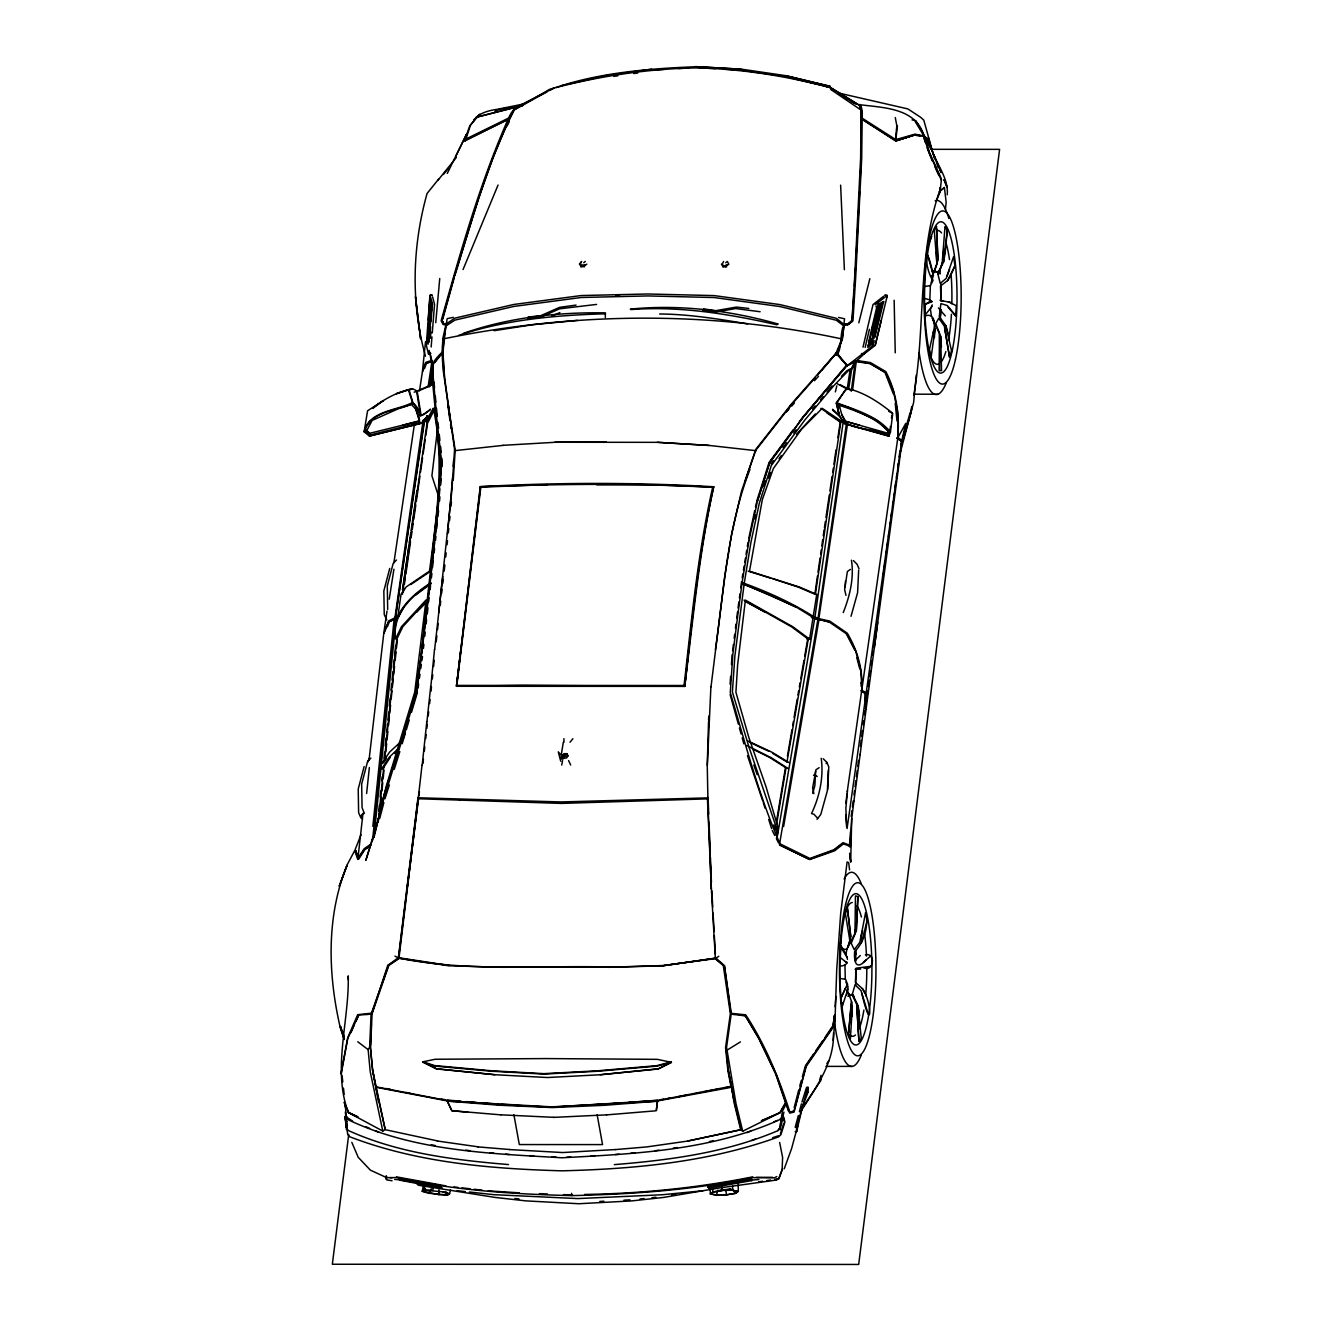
<?xml version="1.0" encoding="UTF-8"?>
<svg xmlns="http://www.w3.org/2000/svg" width="1331" height="1331" viewBox="0 0 1331 1331"><rect width="100%" height="100%" fill="white"/><g stroke="black" fill="none" stroke-linecap="round" stroke-linejoin="round"><path stroke-width="1.5" d="M442.973 1191.927L448.946 1193.774L447.266 1194.905L438.931 1194.672L438.947 1189.847M795.173 1131.716L796.587 1131.716L796.604 1127.307L807.984 1087.344L806.569 1087.344L801.961 1101.935M861.24 150.702L861.407 111.138L859.876 104.417M930.935 149.172L923.997 135.962C916.177 108.144 884.217 107.794 860.858 104.833L862.139 110.623L861.706 158.139L855.7 277.231L852.955 320.887L848.23 324.581L844.253 324.681L836.301 318.292L779.816 304.566L714.165 295.598L647.831 293.985L581.131 295.549L513.766 304.466L454.786 318.159L445.868 324.232L443.855 324.448L442.208 321.087L443.922 324.498L446.284 323.649L443.705 323.732L442.042 320.222L454.204 276.682L478.511 198.485L493.102 157.424L509.607 117.843L514.082 109.891L518.425 106.164L554.145 87.946L549.453 89.443L514.082 109.891L546.858 91.939M847.431 959.435C847.048 952.547 828.78 927.74 847.215 957.555M944.877 329.106L949.569 357.357L944.345 326.162L938.821 318.176L935.726 323.616L940.684 336.261L941.533 370.667L939.436 370.567L939.753 347.025M853.953 800.963L851.69 818.715L850.709 861.889L849.644 853.421L850.709 861.889M852.289 1016.435L851.99 1002.592L847.048 989.682M931.966 306.463L925.295 314.781L925.095 304.35L932.099 301.688L929.82 299.924L930.386 285.583L932.931 280.641L931.151 275.5M840.942 942.98L840.992 940.518M861.623 353.713L864.035 353.963L875.216 345.378L881.255 320.255M850.692 936.442L847.281 907.176L850.842 936.575L847.697 947.755L854.968 933.347L855.467 895.896L857.896 896.545L856.399 930.702L851.224 943.246L854.219 949.668L859.759 942.448L862.521 930.635M857.896 896.545L856.249 930.718M942.431 260.027L944.977 226.869M708.541 721.685L707.243 765.142L707.909 798.85L561.333 803.408L418.184 798.75L422.043 765.042M707.343 765.441L710.904 686.58M790.381 1112.2L793.958 1111.152L806.153 1065.449L832.524 1027.349L835.069 1018.731L836.717 969.517L840.676 913.482L847.098 861.972L848.679 862.638L849.577 869.825M860.991 126.146L861.174 120.372M850.476 831.625L849.444 846.117L850.326 846.998L851.025 837.632M419.847 422.509L415.738 409.066L411.445 404.524L398.302 408.767L372.114 420.446L366.241 431.61L370.367 434.954L419.298 422.909L419.431 419.232L415.255 407.369M851.757 818.266L850.21 845.418L843.139 842.689L833.988 849.66L809.913 858.462L780.648 844.12L780.066 845.268L809.132 859.277L833.605 850.526L842.473 843.505L849.444 846.117M782.096 1170.282L782.611 1157.438L779.65 1142.48M852.339 1006.036L850.409 1038.629L848.496 1034.403L851.374 1001.328M948.105 307.162L955.708 316.096L956.29 305.697L948.404 301.771M370.467 1045.567L371.382 1023.855M449.113 965.457L399.666 957.871L388.386 965.84L371.083 1014.122L369.635 1047.198L368.138 1049.643L370.234 1071.821L382.796 1131.067L385.175 1129.47L372.564 1069.891L370.384 1047.547M563.895 738.672L563.978 742.232M859.66 191.398L855.75 263.671M859.942 185.259L861.041 160.668M815.587 771.115L814.905 785.44L812.725 793.326M828.315 770.333L827.35 790.797L820.794 814.422L817.034 819.364M827.716 789.399L828.78 766.889L826.884 762.43L823.207 758.72M845.152 587.32L845.435 581.181M858.661 570.15L857.597 592.678L851.025 616.303M932.199 304.882L930.369 309.408M800.413 1112.134C815.753 1087.677 834.387 1063.186 833.522 1032.69M833.905 1024.953L834.504 1015.054M452.673 476.881L447.532 534.047M453.222 466.515L453.555 460.293M840.327 957.139L840.843 947.14M442.092 352.332L442.874 338.307L446.001 324.331L442.624 355.061L442.092 352.332C438.764 355.227 430.994 363.762 433.057 365.426M855.517 267.681L854.419 285.999M443.855 339.205C440.994 366.524 447.732 393.494 450.094 420.596M453.255 480.158L455.202 450.36L448.281 404.657M708.541 720.171L708.807 716.045M844.253 324.681L842.273 338.457L836.251 355.211C843.671 350.535 838.081 321.237 847.814 324.598L852.09 321.237L854.136 290.141M382.796 1131.067L348.306 1112.533C332.118 1069.026 349.354 1021.01 348.24 975.889L348.306 979.899M730.087 684.234L730.619 676.348M731.434 664.518L732.117 654.652M843.438 843.904L834.653 850.759L809.747 859.56L780.582 845.252C759.019 796.271 745.427 743.846 730.286 692.536L732.832 654.486L737.441 617.817M426.852 338.19L426.319 345.211L428.416 353.813L430.595 353.547M427.75 337.076L430.146 301.272L431.61 306.796L429.963 327.409M428.865 336.993L429.164 332.667M429.447 328.557L430.479 313.983M430.728 310.356L431.394 301.721L430.296 301.738L431.726 307.095L428.898 342.3L428.166 337.991M441.509 461.99C435.936 538.839 426.752 615.421 416.653 691.804L416.503 692.453M439.846 488.926L437.55 514.881M440.145 484.883L441.726 462.606L436.435 416.021M439.596 500.922L439.895 496.862M440.761 484.684L441.193 478.611M442.058 466.432L441.909 458.38M428.299 320.089L430.063 295.432L432.076 295.033M442.574 346.759L447.199 318.625L453.272 317.344M835.136 1006.835L835.901 996.57M841.924 1010.761L842.49 1003.358M429.846 336.676L430.628 326.661M431.078 320.871L431.959 309.274M429.48 324.598L431.81 303.169L431.211 310.805M430.612 318.442L429.813 328.258M430.346 338.274L431.011 332.084M431.161 347.008L431.959 336.943M432.276 332.916L434.538 304.4L432.575 296.813M897.46 125.796L895.68 140.92L861.639 119.025M428.765 340.503L429.297 334.38M428.116 344.197L429.58 324.248M934.429 337.675L934.961 325.463L932.266 317.893L939.303 333.316L939.436 370.567M420.263 416.021L417.285 408.451L413.076 403.36L409.116 389.966L412.909 388.868L417.135 391.031L432.492 384.393M779.733 1129.487L782.395 1111.119L786.155 1103.948L785.589 1102.966L785.656 1104.48M435.736 322.668L439.746 278.528M833.123 1040.426L835.019 1019.679L834.204 1019.163L832.657 1024.887M901.869 440.361L897.943 437.516L905.745 423.441L901.869 440.361L900.954 450.294L899.922 451.043M847.481 790.78L845.884 808.117L846.549 826.651M945.193 226.969L947.256 230.579L945.243 252.208L943.679 261.841L937.739 273.421L940.218 283.387L946.125 278.478L949.552 269.511M943.662 249.463C943.463 253.356 942.182 275.301 935.46 271.324L934.079 272.639L937.989 259.894L936.442 226.503M374.161 836.816L383.844 795.871L415.904 692.303L421.095 655.717L437.916 503.118L440.611 465.351L432.941 385.774L431.876 370.667L432.841 363.23M916.327 374.943L913.615 402.578L900.605 451.508M372.846 826.385L394.126 619.264L388.536 621.993L383.694 634.072L369.02 760.167M372.547 840.477L395.24 619.248L397.57 617.251M378.753 811.261L379.368 805.155M380.167 797.036L380.766 790.947M381.781 780.798L382.18 776.738M378.287 821.909L383.827 766.174M379.451 815.836L380.067 809.631M380.483 805.488L381.298 797.202M381.914 790.997L382.746 782.728M383.162 778.585L383.977 770.316M384.443 760.068L396.854 639.013L402.844 626.685L426.036 601.362M385.008 760.068L385.424 755.991M385.84 751.915L386.656 743.763M387.071 739.703L387.887 731.551M388.502 725.445L389.334 717.293M389.75 713.216L390.565 705.081M391.181 698.975L391.996 690.822M448.364 532.566L448.78 528.523M449.595 520.421L450.011 516.378M451.043 506.262L451.459 502.203M945.409 209.583L946.158 202.279L944.411 187.521L939.353 191.614C917.159 257.216 925.744 328.025 913.715 395.423M384.027 758.337L384.659 752.148M385.291 745.976L386.106 737.873M386.722 731.917L387.537 723.981M387.937 720.004L388.752 712.052M389.351 706.096L390.166 698.159M430.811 686.763L434.538 649.245M432.325 678.86L432.758 674.734M433.607 666.465L434.239 660.276M425.504 341.768L422.426 371.449L425.754 362.398L431.743 360.402L429.93 352.715M431.277 583.46C411.712 595.423 392.196 613.707 395.49 639.013L401.48 626.685L426.036 599.998L414.723 692.103L385.99 787.054L376.507 826.035M390.981 690.157L391.63 683.984M392.063 679.958L392.911 671.806M393.344 667.729L394.226 659.327M394.608 655.484L395.69 645.285M392.429 686.746L393.277 678.594M393.71 674.518L394.558 666.382M395.191 660.259L396.039 652.107M396.472 648.047L397.32 639.895M434.871 540.519L437.134 518.824M435.487 540.403L435.886 536.443M436.718 528.557L437.333 522.634M437.949 516.711L438.565 510.788M837.216 352.998L842.407 339.072L844.536 318.758L838.497 317.444M434.638 542.582L416.919 691.887L383.278 800.663L375.425 830.378M431.46 577.604L431.91 573.478M432.575 567.272L433.24 561.066M434.139 552.798L434.588 548.671M444.205 571.132L444.87 565.043M445.752 556.924L446.184 552.864M447.066 544.745L447.499 540.685M936.225 201.214L940.069 191.963L941.466 179.003L929.687 153.032L924.646 136.993L915.345 121.82M423.441 648.43L423.89 644.354M424.789 636.201L425.221 632.125M426.12 623.973L426.569 619.897M434.638 649.545L442.79 576.439M422.16 765.342L426.818 721.568M436.202 641.808L436.867 635.702M437.533 629.596L438.215 623.49M480.225 486.664C557.24 484.151 636.035 482.887 713.582 487.262C698.708 552.781 692.137 619.714 684.75 686.38L456.466 686.28L480.225 486.664C557.939 482.321 636.052 482.354 713.765 486.747C699.108 552.498 693.185 619.664 684.75 686.38L684.051 685.498C691.621 619.115 697.91 552.398 712.701 487.129L713.765 486.747M426.918 721.868L430.712 686.463M422.975 763.428L423.424 759.302M424.339 751.033L424.805 746.907M425.72 738.638L426.17 734.512M426.868 728.323L427.318 724.18M460.892 649.012L456.466 686.28L480.491 487.179L547.474 484.634M688.793 649.095L684.7 686.297L522.384 685.415L456.766 686.214L480.84 487.046M371.083 843.97L364.178 848.745L357.939 858.295L362.98 813.391M428.249 715.945L428.698 711.819M429.63 703.583L430.096 699.474M431.011 691.238L431.477 687.112M839.861 416.703L844.22 423.641L889.075 436.285L890.439 426.419M940.069 191.963L939.802 187.738M373.978 837.415L396.255 617.484L397.42 617.484M935.094 328.674L931.234 356.575L929.471 349.521L933.164 332.6M427.268 613.841L427.966 607.834M428.665 601.812L429.131 597.802M430.079 589.766L430.545 585.756M440.262 605.289L440.727 601.279M441.676 593.26L442.142 589.25M442.84 583.244L443.306 579.235M438.664 612.859L451.808 491.122L454.57 449.246L443.007 369.086L442.092 353.031L432.192 365.576L436.668 416.67M606.52 1114.896L656.067 1110.786L657.647 1101.17L551.633 1106.86L447.1 1101.086L451.841 1110.72L500.889 1114.862M711.004 686.863L724.713 576.556L731.667 533.847L741.5 491.222L755.808 449.362L791.745 403.626L836.151 353.181L846.965 365.726L803.558 416.819L769.667 462.722L757.439 501.205M845.867 803.292L846.998 793.692M432.658 364.162L429.614 386.09M437.267 431.277L431.91 475.799L438.315 495.565M427.833 416.553L420.829 423.474L369.402 436.086L364.145 431.81L367.522 411.096M555.46 967.088L502.086 967.288L448.697 965.774L398.551 958.17L416.819 809.514M418.184 798.75L398.934 958.52L387.687 965.507L371.815 1013.972L366.241 1014.405M890.406 432.359L892.735 413.442L888.725 411.296M854.718 933.513L855.068 930.003M911.885 406.437L911.036 412.876M348.739 1134.395L332.334 1264.25L858.678 1264.45L999.598 149.355L931.218 149.322M418.001 797.469L398.285 958.453M417.318 805.471L418.35 797.385M407.103 888.725L418.649 797.835M418.899 795.822L419.415 791.779M441.792 1188.084L440.361 1185.389L441.792 1188.084L401.097 1180.447L399.367 1179.699L399.533 1178.351M715.413 649.644C724.064 589.2 727.525 526.727 750.002 469.394M732.632 650.576L733.398 644.47M734.163 638.348L734.679 634.271M735.444 628.165L735.96 624.089M829.912 87.763L830.078 86.399L786.238 75.734L741.899 69.229L696.795 66.716C649.977 68.43 598.933 72.673 555.576 87.663C601.096 75.867 647.748 68.913 694.782 67.914L695.314 67.914C740.735 68.696 786.471 76.017 829.912 87.563M707.676 1186.819L707.859 1185.488L750.484 1178.484L751.932 1179.233L751.765 1180.58L709.09 1188.184L707.676 1186.819L750.318 1179.815L751.765 1180.58M709.09 1188.184L709.273 1186.853M750.318 1179.815L750.484 1178.484M851.191 816.419L851.923 810.646M852.422 806.786L853.138 801.012M821.327 1076.762L820.861 1080.406L801.994 1108.44M933.214 275.284C924.895 234.356 923.614 266.749 932.615 279.992M911.153 410.93L911.635 407.103M345.96 1116.709L352.549 1121.085M860.408 746.375L861.19 740.435M861.706 736.476L862.488 730.536M863.27 724.596L863.786 720.637M864.584 714.697L865.1 710.737M860.092 754.71L866.132 709.04L865.749 692.586L861.822 690.157L860.907 690.706L865.599 693.651M736.725 617.983L737.524 611.961M738.056 607.934L738.855 601.928M739.404 597.902L739.936 593.892M740.735 587.869L741.533 581.847M737.407 618L742.249 581.697M853.953 794.923L854.502 790.847M855.034 786.787L855.85 780.698M856.382 776.639L857.197 770.533M857.746 766.473L858.545 760.384M853.87 801.428L860.175 754.178M874.301 647.814L877.711 622.392M860.442 939.303L865.599 912.534C869.027 925.511 864.218 942.415 854.635 951.549C853.67 964.775 857.53 969.517 866.248 959.884M865.899 704.698L866.448 700.655M867.263 694.582L867.795 690.523M868.344 686.48L869.16 680.407M869.692 676.447L870.474 670.641M871.256 664.851L871.772 660.975M872.537 655.185L873.069 651.308M873.851 645.485L874.367 641.575M875.166 635.686L875.682 631.759M876.463 625.886L876.996 621.96M877.811 615.87L878.36 611.794M879.175 605.688L879.724 601.629M880.54 595.523L881.089 591.446M883.002 577.205L883.817 571.099M884.366 567.039L884.915 562.963M885.731 556.857L886.546 550.751M887.095 546.692L887.644 542.615M888.459 536.509L889.008 532.45M889.823 526.344L890.372 522.268M891.188 516.162L891.737 512.102M892.552 505.996L893.101 501.92M893.65 497.844L894.199 493.784M895.014 487.678L895.83 481.572M896.379 477.496L896.928 473.437M897.743 467.331L898.292 463.255M899.107 457.149L899.656 453.089M866.082 709.124L900.721 451.375L901.636 441.41L896.961 438.015L901.636 441.41L847.082 828.548L845.767 814.905M943.529 261.941L947.256 230.579M432.093 369.036L433.074 364.877M418.05 688.06L418.616 684.117M419.448 678.194L419.997 674.251M420.829 668.345L421.378 664.402M421.927 660.459L422.493 656.516M657.264 1100.87L656.566 1110.353M861.723 993.092C872.088 1037.331 872.454 1002.409 862.372 988.534M393.876 562.946L414.507 423.674M387.354 626.785L389.417 621.677L394.758 619.098L423.142 420.163M395.24 619.248L424.306 419.764M397.736 617.501L401.047 594.275L406.238 586.904L429.514 571.082C436.435 516.96 445.053 462.373 433.324 408.201L425.903 421.594L428.432 421.594L433.457 411.346M407.436 556.258L402.544 590.215L410.214 537.391M407.985 552.365L408.833 546.525M409.382 542.632L410.78 532.899M402.411 594.275L427.268 421.594L434.688 408.201M403.276 592.179L403.859 588.152M404.424 584.109L405.306 578.053M405.888 574.01L410.53 541.7M411.113 537.657L411.978 531.601M412.261 529.572L413.142 523.432M413.741 519.34L415.804 504.998M416.387 500.905L419.914 476.332M420.496 472.239L422.559 457.897M423.158 453.804L425.205 439.546M561.699 765.026L562.564 760.583M815.121 592.345L817.434 576.173M818.016 572.147L820.062 558.005M820.645 553.962L821.227 549.919M821.809 545.893L822.674 539.82M823.257 535.794L824.122 529.721M779.45 844.703L817.883 619.414L846.383 424.023M847.231 791.779L897.71 438.531C899.889 415.771 896.478 392.063 885.83 371.615L870.441 362.564L857.014 360.551L847.248 365.709L836.151 353.181L817.75 374.86M386.988 611.095L383.827 632.99L388.669 620.912L394.259 618.166M807.085 639.163L809.597 639.163L816.735 594.425L799.498 587.054L749.503 571.199L762.314 499.624L773.361 468.512L801.378 429.397L822.209 408.351L842.207 421.744L839.695 421.744L826.651 412.627M424.822 418.932L395.357 618.166M425.903 421.594L426.802 415.505M431.244 385.058L433.307 370.85M411.079 530.886L417.002 490.44M425.787 435.536L427.833 421.494M824.438 527.675L825.353 521.536M825.952 517.443L829.313 494.916M829.928 490.823L832.058 476.481M832.674 472.389L833.289 468.296M833.888 464.186L836.034 449.861M428.266 385.824L431.876 361.566L425.587 363.513L422.276 372.547L419.481 390.948M429.214 386.938L432.575 364.378M851.274 391.198L855.301 361.2L851.308 369.186L848.196 370.817L833.589 385.923L804.773 420.08L771.331 465.467L759.302 503.234L750.934 542.316L744.229 583.394L734.895 655.834L732.399 691.987L749.137 747.573L777.753 831.592L776.422 838.763M847.448 424.356L818.765 619.264L828.963 621.843L847.065 634.238L855.65 650.909L860.575 669.443L862.105 688.776M852.572 390.016L856.315 361.1L869.659 363.33L884.949 372.264L893.334 393.876M447.283 173.429L466.432 134.464L465.085 140.77L466.748 133.998M837.865 437.699L840.31 421.644M847.148 389.284L850.226 368.986L846.716 370.817L841.408 376.307M843.039 423.125L814.855 617.634L776.805 839.495L778.568 842.972M848.779 388.303L851.59 369.818L855.567 362.481M851.274 1003.84L848.496 1034.403M422.959 1061.789L436.418 1068.909L494.866 1074.716L547.523 1077.528L600.198 1074.749L658.296 1068.993L671.423 1062.354L657.381 1059.343L545.876 1058.578L435.17 1059.26L422.959 1061.789L434.455 1065.549L491.438 1070.773L543.847 1073.651L597.552 1070.806L656.915 1065.632L671.24 1061.872M563.296 742.365L561.2 755.326L558.288 751.849L560.717 761.265M742.182 577.92L742.814 573.977M743.463 570.034L744.112 566.108M744.761 562.164L745.41 558.221M746.042 554.295L746.691 550.352M747.34 546.409L747.989 542.482M742.199 581.93L749.037 540.319M776.672 820.329L785.34 768.32M776.589 824.188L785.906 768.32M783.61 826.534L818.998 619.414L815.836 619.098M932.931 332.417C935.66 326.295 935.394 312.203 925.195 315.929M787.42 756.141L791.978 729.671M792.677 725.595L793.376 721.518M794.075 717.442L797.219 699.124M797.918 695.048L798.617 690.972M786.937 762.247L808.25 639.163L791.596 626.834L744.029 600.115M799.332 686.896L800.047 682.82M800.763 678.743L803.974 660.409M804.673 656.333L807.884 637.998M776.788 835.735L777.753 831.592M845.851 954.926L846.849 949.286L840.576 949.302M861.673 691.205C863.337 671.024 857.746 650.426 847.215 633.157L829.712 621.078L816.003 618.033M341.152 1074.2L347.707 1038.679L358.804 1014.971L355.893 1021.143M341.035 1073.235L347.74 1037.614L357.69 1014.671L371.249 1013.19M366.607 793.526L369.369 767.521M776.455 831.942L777.62 826.185L766.174 787.203L748.887 737.607L735.91 692.22L737.64 664.785L745.393 600.115L792.96 626.834L809.597 639.163M910.238 412.377L903.333 436.102M875.216 345.378L887.311 295.598L885.032 295.199L887.311 295.598L886.895 297.229M910.903 412.843L903.416 438.565M892.053 415.122L891.454 418.05M465.75 137.575L466.432 134.464L455.601 156.625M748.97 540.636L757.522 500.739L769.817 462.123L803.808 416.154L846.266 365.576M754.477 518.874L755.309 514.964M450.444 1189.764L449.579 1193.824L447.815 1195.022L428.466 1193.225L422.21 1191.295L423.524 1185.206M422.21 1191.295L423.973 1190.097L424.839 1186.054M433.59 1186.304L432.708 1190.363L424.522 1190.213L422.842 1191.345L438.931 1194.672M748.737 538.539L754.66 510.904M755.509 506.961L756.357 503.002M901.553 443.606L902.368 439.895M878.527 303.634L868.76 344.862L871.506 343.032L880.59 303.401L879.691 303.684M872.587 335.362L874.683 326.162M871.356 343.564L880.59 303.435M726.11 1047.68L728.257 1070.024L734.346 1101.652L728.257 1070.024M872.038 327.326L868.544 342.466L874.084 338.157M875.099 324.331L879.991 303.335M889.075 436.285L890.006 432.292L876.663 420.23L849.81 407.952L836.434 403.526L839.545 416.17M863.004 347.175L873.02 304.566L883.551 296.314M865.167 347.408L869.409 329.289M871.938 327.576L876.746 307.261L883.751 301.438L876.763 306.962M947.007 275.866L953.612 256.6L954.893 265.817L950.367 276.332L947.755 280.425L940.468 286.015L941.05 300.54L951.299 302.603M796.587 1131.716L802.626 1106.344L808.216 1091.769L807.984 1087.344M835.369 391.88L836.816 385.824M821.027 1075.332L819.613 1080.29M846.649 994.939L848.063 986.587L845.9 982.128M873.069 344.646L873.702 342.05M723.615 261.475L721.951 264.719L723.032 266.666L726.593 266.865M869.01 340.902L873.818 337.159L882.42 301.887L883.501 301.904L874.983 337.242M888.492 431.793L887.644 435.137C870.324 425.72 836.633 433.157 837.881 404.757C855.766 411.046 875.632 416.769 888.492 431.793L889.391 429.996L887.644 435.137M874.151 337.159L882.752 302.486M889.308 430.312L888.526 433.457L845.401 421.245L841.874 414.889L838.996 404.541M858.811 322.834L869.858 278.678M794.208 1107.608L798.75 1089.873M786.155 1103.948L789.666 1113.099L794.025 1112.117L806.237 1066.347L832.491 1028.281L835.019 1019.679M949.785 357.174L951.482 350.635L945.775 325.613M847.963 989.066L842.107 1006.785L841.858 1002.842M389.733 568.42L383.844 590.931L384.243 614.556L386.772 619.947M782.428 1117.973L783.942 1112.117M364.128 766.54L358.222 789.05L358.621 812.675C363.812 824.604 358.555 813.424 364.345 813.391L362.065 807.651L361.666 784.026L367.589 761.498L370.85 758.138M379.684 818.498L383.877 802.643M798.317 1115.594L795.206 1127.307L796.604 1127.307M799.365 1111.684L801.445 1103.881M797.685 1126.093L791.562 1148.686L784.258 1168.768M389.218 599.183L393.926 569.219M442.757 319.107L454.254 277.547M799.765 1085.946L801.312 1080.456M802.343 1076.796L805.421 1065.815L813.441 1054.202M847.398 907.343L845.418 913.615L849.977 941.35L846.849 949.286M402.195 743.73L405.123 733.863M406.288 729.92L409.216 720.054M411.545 712.168L417.402 692.436M454.819 275.65C472.172 220.048 487.246 163.081 513.766 111.005M372.68 837.798L365.825 860.325L374.86 832.208M403.626 737.557L405.439 731.617M942.464 262.473L938.438 274.336M780.432 1133.779L783.726 1123.248M861.29 943.08L867.396 919.821M848.779 993.475L850.126 995.322L851.907 994.39L856.648 1004.273L858.911 1041.125L856.914 1007.367M392.944 769.202L396.056 759.286M385.008 798.7L389.334 784.974M394.259 769.268L399.816 751.616M756.773 501.038L769.052 462.506L793.309 429.663M763.229 486.248L765.042 480.574M367.705 762.264L369.053 758.554M932.316 275.916L936.824 264.32L936.392 251.825M364.578 432.093C369.519 411.163 396.971 410.813 413.076 403.36M745.227 480.807L755.642 450.477L791.379 404.79L815.121 377.854M364.145 431.81C369.003 410.63 396.455 410.813 412.51 402.578C422.526 409.432 415.954 422.825 430.379 409.116M388.752 965.541L372.081 1013.64L370.55 1048.229L372.647 1070.457L375.741 1086.778L446.833 1100.421L499.225 1104.597L551.932 1107.126L657.747 1100.487L731.418 1086.229M722.134 1190.563L713.316 1192.027L710.937 1193.874L716.377 1195.005L718.075 1190.13M768.553 478.228L770.616 472.389M443.905 370.234L443.107 354.229L442.092 353.031L435.154 361.949M424.522 368.521L426.502 363.163L431.194 361.5M416.62 1183.475L418.367 1185.222L494.932 1197.401L525.845 1200.878L578.852 1203.74L631.626 1200.911L663.387 1197.467L719.023 1188.017L776.106 1180.098L778.718 1178.8L781.596 1171.03M782.561 1168.784L778.984 1178.451L776.339 1179.632M361.017 834.72L355.177 849.494L357.939 858.295M463.038 269.561L498.06 185.042M841.758 339.355L835.668 354.079L821.709 370.384M475.932 117.594C488.261 106.53 507.81 110.257 522.65 105.615C515.197 105.149 511.32 112.353 508.575 118.093L509.257 118.908L508.126 119.108C479.493 184.044 460.31 252.574 441.143 320.738L443.04 324.431L445.286 324.531M350.985 1032.557L354.246 1024.953M426.319 345.211L429.797 297.046L430.063 295.432L432.009 295.199M931.035 282.987L933.38 275.484L927.807 255.735M832.125 1026.8L824.871 1037.614M715.18 957.438L724.43 965.624L731.301 1013.324L726.56 1047.331L736.01 1103.732L742.731 1131.2L779.949 1112.699L785.889 1102.833L776.173 1074.367L759.252 1038.829L745.526 1015.886L730.935 1014.106L734.862 1014.388M851.308 369.186L855.301 361.2M844.969 423.058L845.801 421.361L859.776 425.321M912.051 119.906L915.944 120.788L924.246 135.662L923.647 136.893L929.371 153.098L941.333 180.151M845.701 987.685L841.275 997.318L847.431 984.158M605.289 317.493L605.439 312.868C557.489 312.086 508.841 317.444 463.404 333.349M507.044 126.012L509.357 121.404M615.238 1149.601L646.766 1146.923L687.595 1141.083L740.702 1129.803L733.98 1102.334L731.501 1086.645M843.238 612.559C849.794 596.205 854.252 577.787 851.441 560.185M438.198 179.968L456.383 157.441M428.815 1193.192L431.211 1188.733M397.869 616.419C404.508 601.878 417.751 591.197 430.878 582.728M398.318 617.052L403.942 606.786M954.893 265.817L947.572 280.641M865.416 954.876C875.998 952.048 873.935 972.678 863.536 967.753M844.303 422.659L845.218 421.012L841.874 414.889M346.409 1121.717L347.058 1127.557L345.162 1102.8L345.411 1107.442M875.166 304.799L887.178 295.432M443.107 354.229L442.624 355.061L442.092 353.031M936.558 226.603L934.262 230.13L936.758 261.658M567.988 755.792L566.673 757.888L561.632 758.753L560.9 757.389L564.444 753.679L566.873 753.679L567.988 755.792L560.9 757.389L564.444 753.679M367.489 424.855L370.134 420.646M863.32 962.263L871.056 955.741M826.784 1063.768L828.697 1060.757M381.631 768.885L389.085 757.455L398.768 748.072M382.729 768.885L390.183 757.455M381.165 764.576L389.6 752.065L401.979 740.685M383.328 763.012L386.489 758.321M815.72 1050.891L822.591 1040.942M725.728 262.773L727.342 261.475L728.822 264.17L725.462 266.666L721.385 264.17M586.838 264.12L583.46 266.616L580.882 266.816M832.524 409.266L839.312 415.472L836.284 402.761L845.468 390.249M786.721 411.329L791.379 404.79M779.001 458.729L781.33 455.468M796.52 434.289L815.304 413.958M777.82 1130.585L779.883 1127.723M859.144 1041.042L861.24 1038.13L858.029 1005.82M771.032 463.837L773.427 460.609M782.977 447.632L786.571 442.774M793.725 433.041L796.121 429.797M799.382 421.445L845.152 367.306M852.09 321.237L847.681 324.648L843.97 324.481M517.393 106.596L476.498 117.228L470.342 125.48L465.434 140.587M826.152 763.595L826.884 762.43M570.034 742.232L572.879 738.672M722.866 266.865L726.809 264.719M443.373 174.527L448.314 168.438M438.664 179.069L427.085 193.461C412.277 246.119 410.663 303.385 425.487 356.176M847.581 984.474L845.618 979.366L841.408 978.634M812.542 409.099L815.188 405.955M820.495 399.683L823.14 396.555M826.984 391.996L832.108 385.923M423.042 421.611L427.767 416.054M786.371 411.978L789.05 409M791.729 406.022L794.407 403.043M814.489 380.699L818.498 376.24M422.842 1191.345L425.388 1188.666M396.472 560.018L393.194 563.379L387.288 585.89L387.687 609.515M423.258 605.172L416.37 612.227L427.201 601.362M944.411 187.521L939.353 191.614M394.325 753.429L398.485 749.403M860.308 955.575L854.885 960.599M446.018 325.912L454.836 320.122L513.833 306.429L581.198 297.495L647.898 295.931L714.215 297.545L779.883 306.529L836.367 320.255L843.604 325.762L843.538 323.799L847.747 323.882L851.956 320.388L854.685 276.831L860.641 157.557L861.024 110.024L859.46 105.365L829.945 87.247L826.435 86.415M473.703 119.973L479.909 114.183L469.893 125.646L464.752 139.605L508.575 118.093M857.014 360.551L873.535 345.211L847.248 365.709L836.55 352.482M657.647 1101.17L604.856 1105.279L552.199 1107.575L499.325 1105.229L447.1 1101.086M865.366 708.741L866.281 707.959M724.43 965.624L730.652 1012.109M415.505 595.173L430.745 583.827M583.743 262.723L585.357 261.425M464.303 140.87L508.126 119.108M710.255 1189.864L710.288 1193.924L712.784 1191.994L722.018 1190.463L732.582 1190.213L738.272 1191.411L738.223 1183.292M738.272 1191.411L735.777 1193.341L726.543 1194.872L715.978 1195.122L710.288 1193.924M716.377 1195.005L726.443 1194.772L735.244 1193.308L737.64 1191.461L732.2 1190.33M430.246 409.881L421.012 415.821M875.931 306.812L879.175 304.35M410.78 584.525L430.878 571.082M402.86 425.155L419.365 420.862M555.243 966.872L608.566 967.238L662.921 965.541L715.379 958.636L711.336 888.542M387.687 965.507L398.169 957.804L394.974 956.14M850.393 569.385L847.381 571.515L844.636 589.683L845.984 595.406M370.85 845.102L364.078 849.827L357.789 859.393L354.712 850.576L347.258 864.584L339.189 886.313L347.058 865.266C326.178 916.294 327.958 974.176 340.154 1027.166L344.28 1039.528M428.416 353.813L430.662 353.381M813.557 775.357L814.572 774.675L817.201 776.505M819.131 767.688L815.953 769.784L812.625 787.952L813.89 793.692M566.873 753.679L561.632 758.753L564.261 757.888M369.968 846.233L364.91 849.544L358.688 859.111L355.76 850.359M368.038 410.48L383.378 400.564L372.597 408.401C384.077 398.768 397.67 391.93 412.327 388.685L396.488 393.66L408.501 389.75M727.641 1049.776L740.419 1041.907M346.975 1121.318L345.877 1121.983L347.707 1134.461L349.537 1136.691C416.986 1162.645 490.024 1168.784 561.699 1170.814L562.314 1170.814C635.386 1168.984 709.473 1161.996 778.585 1136.857L780.931 1134.628L784.891 1122.149C782.395 1107.625 779.8 1124.179 780.349 1129.703M550.502 89.942L554.145 87.946M776.805 1176.571L774.409 1177.835L751.832 1177.652C692.736 1190.114 632.408 1194.256 572.147 1195.604L571.598 1195.604C512.851 1194.173 454.004 1190.33 396.488 1177.536L386.739 1177.685L370.351 1170.132L358.205 1157.288L351.817 1142.331M846.433 365.825L855.101 361.45M834.204 1019.163L835.069 1018.731M465.085 140.77L509.257 118.908M495.016 111.272L500.19 108.743L524.181 103.868M718.773 956.257L715.379 958.636M346.043 1116.01L344.845 1117.308L345.528 1120.436M551.883 316.013L559.869 312.552M761.515 1120.752L779.949 1112.699M761.465 1120.802L779.85 1112.799L785.49 1102.667L775.624 1073.851L758.72 1038.413L745.177 1015.586L738.788 1014.671M419.548 390.449L430.362 385.774M346.875 1116.509L344.995 1116.493L346.493 1129.553M847.847 389.018L845.152 390.133L836.434 403.526M740.702 1129.803L742.731 1131.2M746.941 1132.631L750.751 1131.1M773.644 1121.933L777.454 1120.403M751.666 1140.434L755.409 1139.02M895.68 140.92L915.196 134.631L924.18 136.411M841.109 965.957C842.989 966.422 850.526 962.496 845.268 961.464M772.645 1137.706L778.469 1135.792M847.897 996.237L851.69 995.006M392.113 1177.819L389.883 1177.586M915.196 134.631L895.397 140.753L896.811 125.646L895.281 117.544M458.53 335.429C505.58 319.623 555.593 315.197 604.956 313.817M871.472 966.239L856.099 968.186L855.367 982.345L862.538 988.75L865.1 993.558M414.124 392.163L418.001 391.114M476.498 117.228L520.654 106.114M584.825 264.669L582.013 265.368L579.401 264.12L581.647 261.425L579.967 264.669L581.048 266.616L582.013 265.368L584.608 266.816M421.86 422.992L369.402 436.086M561.033 85.716L564.76 84.885M566.707 84.435L605.655 75.667L651.608 69.195M793.958 1111.152L789.849 1112.084C778.968 1078.06 765.358 1044.785 745.693 1014.821L731.301 1013.324M687.761 1141.033L741.217 1129.603L734.828 1103.649M344.313 1102.667L348.872 1112.649L357.956 1116.842M709.456 1141.549L713.433 1140.717M432.542 368.704L433.39 368.537M731.152 1087.327L657.68 1100.937M677.645 1096.844L685.798 1095.28M695.997 1093.333L700.073 1092.551M704.149 1091.769L720.454 1088.642M724.53 1087.876L730.636 1086.695M518.425 106.164L521.735 105.548M671.722 1195.155L675.682 1194.456M467.98 1112.2L451.841 1110.72L447.349 1100.787M924.546 286.564L930.386 285.583M443.156 338.923C574.609 311.837 711.053 310.605 842.407 339.072M659.76 1099.822L663.736 1099.156M667.713 1098.491L671.689 1097.825M730.386 1189.132L720.004 1190.097M730.819 1189.115L725.778 1189.947L726.443 1194.772M494.134 330.687L532.683 324.714L577.504 320.355M758.737 1181.812L762.68 1181.213M766.639 1180.614L770.582 1180.031M774.609 1179.416L778.718 1178.8M662.855 965.774L715.596 958.137M716.81 959.801L724.031 965.957L714.73 958.287L662.505 965.84L608.2 967.321M654.802 1150.766L658.912 1150.184M673.27 1148.137L677.379 1147.555M613.841 76.366L617.834 75.8M633.772 73.554L637.765 73.005M576.09 305.098L559.619 307.345L540.619 315.746L528.224 317.011L528.124 318.475L540.536 317.211L559.536 308.825L596.604 304.416M860.625 969.068L855.084 969.317M455.402 450.577L503.068 445.386M639.978 1199.015L643.954 1198.582M651.891 1197.717L655.85 1197.284M600.198 1074.749L658.213 1068.793L671.423 1062.354L656.965 1066.148L597.602 1071.255L543.897 1074.084L491.505 1071.222L434.505 1066.064L422.892 1062.271L436.335 1068.71L494.866 1074.716M752.814 1176.92L751.965 1177.003C696.828 1188.001 640.793 1193.574 584.575 1194.456M702.884 1190.779L662.455 1194.739L577.887 1198.582L494.001 1194.689L469.427 1192.01M615.271 1154.543L619.181 1154.227M630.927 1153.245L634.854 1152.912M614.306 1164.625C669.876 1160.116 726.31 1152.663 777.953 1130.651L780.315 1127.69L783.393 1116.659L779.068 1119.953C711.303 1150.4 635.436 1153.811 562.298 1157.77L561.782 1157.77C489.791 1153.511 414.523 1151.248 348.273 1119.787L345.993 1116.892L346.31 1127.523L348.273 1130.485C398.451 1153.278 454.087 1159.983 508.525 1164.575M610.862 1103.832L622.592 1102.917M628.465 1102.451L657.764 1100.155M695.032 66.567L740.968 69.179M859.443 105.299L830.145 87.33L825.27 86.282M358.355 1015.12L371.083 1014.122M753.113 1179.965L758.903 1179.549M772.562 1177.319L756.158 1177.336M509.44 1149.568L562.68 1152.546L615.454 1149.551M813.873 617.401L817.533 618.982M502.868 445.336L554.994 442.291L606.337 441.825M653.887 69.911L664.152 69.345M678.494 68.563L688.743 68.014M566.756 1157.255L570.799 1157.038M591.014 1155.907L595.057 1155.674M599.832 1201.444L603.858 1201.227M623.973 1200.179L629.996 1199.863M586.771 1105.146L604.989 1104.297M553.879 1117.375L606.62 1114.862M659.644 314C689.125 314.149 718.607 319.057 747.656 323.882M457.315 685.415L684.051 685.498M707.826 797.885L561.05 801.944L418.1 797.768M615.704 294.9L619.747 294.8M430.246 301.904L431.327 301.887M554.777 442.258L657.531 442.341L709.207 445.452M813.857 616.569L818.049 618.333M596.804 484.817L646.134 484.684L712.701 487.129M811.444 617.634L814.855 617.634L817.883 619.414M825.919 1066.397L852.173 1066.381M806.819 1091.769L808.216 1091.769M553.979 1117.341L500.988 1114.829M572.413 1194.922L563.462 1194.606M913.765 394.176L937.906 394.242M608.616 967.005C538.539 965.158 467.63 972.129 398.435 958.021M397.553 616.419L396.688 617.201M882.52 302.054L883.618 302.07M423.973 1190.097L443.306 1191.894L449.579 1193.824M459.511 800.247L460.426 800.28M539.371 1193.641L547.407 1193.957M501.454 1104.347L517.593 1105.129M699.224 67.848L715.596 68.58M723.548 69.212L737.856 69.828M529.738 1155.657L533.798 1155.874M552.032 1156.905L556.092 1157.138M657.314 442.291L708.99 445.419L756.357 450.727M488.211 1190.862L519.306 1192.826M394.625 1179.416L400.282 1179.832M447.166 1100.072L460.709 1101.153M466.515 1101.619L476.797 1102.451M482.97 1102.933L493.269 1103.765M489.891 1152.862L493.801 1153.195M505.564 1154.177L509.474 1154.509M477.912 1146.889L509.723 1149.518M846.849 962.862L840.144 957.405M457.149 1190.679L465.334 1191.578M748.754 308.443L736.409 307.078L715.745 310.689L703.617 308.875L702.851 310.356L714.98 312.169L735.627 308.559L760.134 311.737M861.506 353.53L864.035 353.963M514.897 1198.466L519.023 1198.915M453.921 1186.953L457.947 1187.402M461.99 1187.868L470.059 1188.783M474.086 1189.248L482.155 1190.164M846.466 365.276L847.614 365.426M856.798 361.733L870.258 363.662L885.664 372.713L893.351 390.599L897.51 411.578L898.175 435.67M465.883 1150.117L469.976 1150.699M437.283 1141L478.411 1146.873M741.766 70.227L786.122 76.549L824.521 85.75M392.096 1180.763L387.038 1179.948L386.19 1178.667M441.343 1099.073L445.236 1099.739M447.05 1100.853L375.824 1087.211L372.564 1069.891M401.563 1178.7L436.269 1184.69M399.367 1179.699L440.195 1186.72M396.522 1176.887L445.935 1185.904M923.997 135.962L915.013 134.165L895.763 139.605L862.222 118.209M916.327 135.429L919.987 136.161M386.323 1088.525L390.266 1089.307M406.055 1092.435L409.998 1093.217M431.244 1144.71L435.287 1145.575M375.824 1087.211L385.225 1129.67L437.616 1140.933M839.528 93.237L907.809 108.892L920.669 117.328L923.781 120.123L934.345 158.056M786.105 76.749L824.688 85.983M826.268 86.166L830.078 86.249L786.139 75.8M940.002 300.174L942.731 300.873M818.998 619.414L829.529 622.159M889.358 436.019L843.604 423.158M744.079 584.059L796.054 606.936L813.374 617.651M742.831 582.845C767.355 591.746 791.479 602.527 813.54 616.569M742.681 583.943L770.882 595.306L796.371 607.352M561.615 755.342L563.129 755.775M924.08 298.211L929.82 299.924M748.138 571.199L770.732 578.153M848.529 388.852C865 392.761 879.159 402.528 892.236 412.876M772.612 578.719L798.134 587.054L815.371 594.425L840.843 421.744L820.861 408.351M933.247 270.859L937.024 272.173M836.717 402.744C855.717 410.114 876.913 415.705 890.506 431.993M785.889 1102.833L788.385 1110.886M365.809 1126.741L369.602 1128.355M375.292 1130.768L379.069 1132.382M348.306 1112.533L357.523 1116.776M747.573 740.801L771.93 752.215L789.117 762.646M750.218 742.565L768.952 751.333M853.454 560.601L857.131 564.327L859.027 568.77M746.791 745.51L770.982 757.589L788.102 768.486M752.597 748.97L769.884 757.589L786.987 768.486M837.299 383.794L847.747 389.351M840.011 384.592L850.925 390.449M744.628 601.063L765.558 612.36L748.089 602.644M772.546 753.263L786.305 761.598M831.393 89.094L834.903 91.257M838.114 93.22L854.269 103.136M851.374 101.356L856.282 104.367M862.222 691.521L864.834 693.152L865.1 700.955M862.205 119.241L896.179 141.036M830.86 89.543L861.024 110.024M938.455 307.943L945.309 315.929M357.756 1041.757L368.138 1049.643M839.146 415.971L832.624 410.031M366.241 431.61L365.775 429.813L370.367 434.954M365.775 429.813L369.868 433.257L419.348 421.095L418.167 414.74M924.646 136.993L927.923 140.354M924.246 135.662L927.657 139.472L935.826 159.953M955.891 315.796L947.223 305.531L940.917 303.584L939.27 316.479L945.925 325.779L948.088 333.249M707.443 798.883L711.353 888.842L707.709 797.585M849.028 845.351L850.326 846.998M568.603 760.583L570.683 765.026M385.757 1178.301L386.572 1179.499M925.095 304.35L929.903 301.422L931.916 301.488M732.499 1188.849L735.244 1193.308M782.977 1116.16L784.275 1121.484M846.35 633.789L854.901 650.36M360.801 815.903L362.498 819.197M772.246 830.511L774.758 835.469M386.19 1175.789L386.822 1177.037M386.106 1176.438L386.739 1177.685M932.182 160.801L927.108 147.907M934.695 166.342L938.887 175.576M941.084 172.597L933.563 154.346C938.971 167.34 948.57 180.001 947.239 194.792M944.078 179.901L947.09 187.205L944.095 179.718M445.968 1191.661L447.266 1194.905M938.854 166.608L941.1 172.231M932.266 151.435L935.776 160.485M773.793 824.887L775.79 830.178M753.795 765.009L757.223 774.692M344.047 1038.596L340.004 1026.234M341.751 1029.395L344.33 1037.032M747.473 755.659L762.68 800.813M763.279 802.66L765.059 808.233M768.653 819.38L771.647 828.664M408.534 390.099L412.51 402.578M853.121 994.573L854.219 998.05M924.23 138.723L925.378 142.4M868.211 1014.122L861.007 990.563L855.051 984.807L852.422 993.991L858.179 1005.903L859.576 1015.886M936.408 161.717L937.989 167.29M730.12 694.532L738.356 724.131M739.454 728.074L741.101 733.997M742.199 737.94L743.846 743.863M928.256 137.293L931.467 148.889M821.194 758.304C823.839 776.888 819.58 796.653 811.527 813.557L813.956 814.256L817.65 818.249M430.129 295.266L432.575 304.633M344.247 1102.118L345.295 1106.044M856.848 657.764L859.776 668.861M418.899 421.212L419.298 422.909M429.164 350.386L432.425 365.559L431.743 360.402M861.407 111.138L859.46 105.365M895.231 403.393L897.011 421.062M731.068 1086.911L727.874 1070.573L725.545 1047.663L730.353 1013.773L723.315 965.657M430.545 357.523L431.959 365.276L432.924 365.127L433.257 380.317M375.708 1086.529L378.47 1101.519M597.153 1114.746L602.544 1144.593L519.306 1144.56L513.899 1114.729M447.798 405.888L448.88 411.845M340.952 1026.617L341.102 1027.482M417.135 391.031L421.045 415.122M416.603 391.131L420.48 415.322M930.552 310.19L931.467 316.146M571.565 1193.308L571.864 1195.604M839.029 404.374L839.428 407.536M449.129 413.908L449.861 420.064M450.544 424.572L450.993 428.565M342.1 1075.747L342.782 1081.92M343.481 1088.109L344.163 1094.282M437.932 422.393L438.598 428.382M439.263 434.388L439.912 440.378M440.578 446.384L441.243 452.39M345.328 1111.967L345.977 1117.807M433.973 381.997L434.555 388.07M435.32 396.156L435.903 402.228M436.485 408.301L437.267 416.387M860.891 682.454L861.19 686.33M940.701 336.61L941.433 347.092M936.575 228.566L937.856 259.828M927.524 254.321L927.74 258.164M433.024 365.659L433.257 369.752M711.802 890.506L712.717 906.893M713.067 913.049L714.098 931.484M714.331 935.593L715.363 954.028M836.151 353.181L836.251 355.211M845.285 979.4L844.952 964.908M840.626 185.159L844.386 269.711M708.075 797.485L708.724 814.04M709.057 822.308L710.122 849.178M710.455 857.447L711.436 882.253M446.284 323.649L446.351 325.613M894.149 300.24L895.247 352.815M429.846 300.074L429.98 306.13M732.549 1186.154L732.582 1190.213M721.984 1186.403L722.018 1190.463M712.75 1187.934L712.784 1191.994M855.783 950.517A74.969 16.088 -90 0 1 855.983 954.71M861.307 1054.967A97.047 20.481 90 0 1 833.722 1016.302M844.104 879.042A97.047 20.481 90 0 1 861.057 883.235M940.718 309.557A74.969 15.989 90 0 1 940.485 315.514M935.144 200.731A97.047 20.88 -89.8 0 1 948.853 218.45M946.241 382.829A97.047 20.88 -89.8 0 1 919.172 352.465M847.448 907.077A66.899 14.159 90 0 1 852.256 902.501M857.114 905.962A66.899 14.159 90 0 1 861.423 917.059M864.684 934.478A66.899 14.159 90 0 1 866.498 956.124M866.78 967.72A66.899 14.159 90 0 1 865.649 995.738M863.869 1010.113A66.899 14.159 90 0 1 859.094 1028.979M855.45 1034.969A66.899 14.159 90 0 1 849.727 1034.836M855.417 950.983A61.442 13.011 90 0 1 855.9 961.015M856.033 968.868A61.442 13.011 90 0 1 855.617 984.907M946.042 243.007A66.899 14.375 -89.9 0 1 949.485 259.578M951.116 274.668A66.899 14.375 -89.9 0 1 951.831 303.851M951.415 314.266A66.899 14.375 -89.9 0 1 948.537 340.004M945.859 351.584A66.899 14.375 -89.9 0 1 940.984 362.198M938.505 364.112A66.899 14.375 -89.9 0 1 931.201 357.756M929.853 241.31A66.899 14.375 -89.9 0 1 931.75 236.502M936.591 230.696A66.899 14.375 -89.9 0 1 941.566 232.958M939.852 269.993A61.442 13.194 -89.9 0 1 940.235 273.92M940.884 283.852A61.442 13.194 -89.9 0 1 941.133 301.305M940.884 309.524A61.442 13.194 -89.9 0 1 940.202 319.856M868.111 345.095L867.829 347.441L873.535 343.032L874.101 340.503L868.111 345.095M564.078 757.389L563.213 758.753L561.765 756.008L564.078 757.389M777.853 323.949L777.021 324.797C729.255 314 680.124 305.864 631.027 309.574L630.328 309.108C679.858 304.217 730.087 310.439 777.853 323.949M778.136 831.825L776.772 832.474L778.136 831.825M914.497 135.063L895.929 140.853L914.497 135.063M420.563 338.606L415.472 296.946L420.563 338.606M845.634 904.331A86.565 18.251 90 0 0 851.923 1051.357A86.565 18.251 90 0 0 875.598 952.38A86.565 18.251 90 0 0 845.634 904.331M845.268 912.667A75.651 16.022 90 0 0 850.808 1041.092A75.651 16.022 90 0 0 871.589 954.327A75.651 16.022 90 0 0 845.268 912.667M955.458 359.503A86.565 18.551 -89.9 0 0 947.788 214.175A86.565 18.551 -89.9 0 0 924.596 318.824A86.565 18.551 -89.9 0 0 955.458 359.503M952.031 351.55A75.651 16.238 -89.9 0 0 945.309 224.623A75.651 16.238 -89.9 0 0 925.012 316.262A75.651 16.238 -89.9 0 0 952.031 351.55"/></g></svg>
